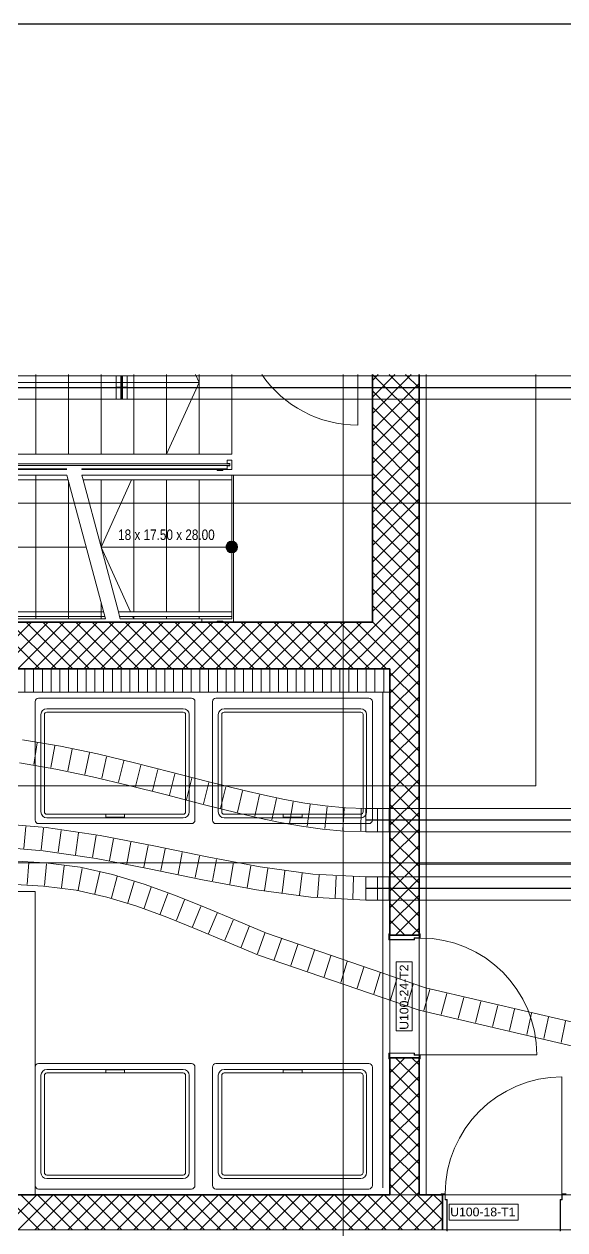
# Model space of a CAD drawing. Extents: x -932 to 937, y -179 to 471.
# Drawn here: x -411 to -318.3, y 258.9 to 465.5 of the extents above; entities that cross this region are included whole.
import ezdxf
from ezdxf.lldxf.tags import DXFTag

# ---------------------------------------------------------------- set-up
doc = ezdxf.new("R2010")
doc.units = 0
doc.layers.get('0').update_dxf_attribs({"lineweight": 13})
for name, color, linetype, lineweight in [('A-DETL-____-HDLN', 7, '_Verdeckte Linien_', 9), ('A-DOOR-____-IDEN', 7, 'Continuous', 5), ('A-DOOR-____-OTLN', 7, 'Continuous', 9), ('A-DOOR-FRAM-MCUT', 7, 'Continuous', 9), ('A-DOOR-OPNG-OTLN', 7, 'Continuous', 9), ('A-FLOR-____-OTLN', 7, 'Continuous', 9), ('A-FLOR-____-OVHD', 7, 'Strichpunkt - Fein', 9), ('A-FLOR-HRAL-MBND', 7, '_Verdeckte Linien_', 9), ('A-FLOR-HRAL-MCUT', 7, 'Continuous', 9), ('A-FLOR-HRAL-OTLN', 7, 'Continuous', 9), ('A-WALL-____-MCUT', 7, 'Continuous', 35), ('A-WALL-____-PATT', 7, 'Continuous', 35), ('Q-SPCQ-____-OTLN', 7, 'Continuous', 9), ('S-GRID-____-OTLN', 7, 'Continuous', 5), ('S-STRS-____-IDEN', 7, 'Continuous', 9), ('S-STRS-____-MBND', 7, '_Strichpunkt - Fein', 9), ('S-STRS-____-OTLN', 7, 'Continuous', 9)]:
    doc.layers.add(name, color=color, linetype=linetype, lineweight=lineweight)
doc.layers.add('EL01_WAN_Röhre Boden', color=7, linetype='Continuous', lineweight=13, true_color=0xff6666)
doc.styles.get("Standard").update_dxf_attribs({"font": 'arial.ttf'})
tags = doc.linetypes.add('_Rasterlinie_', pattern=[0.375, 0.2, -0.05, 0.075, -0.05]).pattern_tags.tags
tags[10:11] = [DXFTag(74, 4), DXFTag(75, 0), DXFTag(340, '0'), DXFTag(46, 1.0), DXFTag(50, 0.0), DXFTag(44, 0.0), DXFTag(45, 0.0)]
tags[8:9] = [DXFTag(74, 4), DXFTag(75, 0), DXFTag(340, '0'), DXFTag(46, 1.0), DXFTag(50, 0.0), DXFTag(44, 0.0), DXFTag(45, 0.0)]
tags[6:7] = [DXFTag(74, 4), DXFTag(75, 0), DXFTag(340, '0'), DXFTag(46, 1.0), DXFTag(50, 0.0), DXFTag(44, 0.0), DXFTag(45, 0.0)]
tags[4:5] = [DXFTag(74, 4), DXFTag(75, 0), DXFTag(340, '0'), DXFTag(46, 1.0), DXFTag(50, 0.0), DXFTag(44, 0.0), DXFTag(45, 0.0)]
tags = doc.linetypes.add('_Strichpunkt - Fein', pattern=[0.2, 0.1, -0.05, 0, -0.05]).pattern_tags.tags
tags[10:11] = [DXFTag(74, 4), DXFTag(75, 0), DXFTag(340, '0'), DXFTag(46, 1.0), DXFTag(50, 0.0), DXFTag(44, 0.0), DXFTag(45, 0.0)]
tags[8:9] = [DXFTag(74, 4), DXFTag(75, 0), DXFTag(340, '0'), DXFTag(46, 1.0), DXFTag(50, 0.0), DXFTag(44, 0.0), DXFTag(45, 0.0)]
tags[6:7] = [DXFTag(74, 4), DXFTag(75, 0), DXFTag(340, '0'), DXFTag(46, 1.0), DXFTag(50, 0.0), DXFTag(44, 0.0), DXFTag(45, 0.0)]
tags[4:5] = [DXFTag(74, 4), DXFTag(75, 0), DXFTag(340, '0'), DXFTag(46, 1.0), DXFTag(50, 0.0), DXFTag(44, 0.0), DXFTag(45, 0.0)]
tags = doc.linetypes.add('_Verdeckte Linien_', pattern=[0.15, 0.1, -0.05]).pattern_tags.tags
tags[6:7] = [DXFTag(74, 4), DXFTag(75, 0), DXFTag(340, '0'), DXFTag(46, 1.0), DXFTag(50, 0.0), DXFTag(44, 0.0), DXFTag(45, 0.0)]
tags[4:5] = [DXFTag(74, 4), DXFTag(75, 0), DXFTag(340, '0'), DXFTag(46, 1.0), DXFTag(50, 0.0), DXFTag(44, 0.0), DXFTag(45, 0.0)]
tags = doc.linetypes.add('ACAD_ISO03W100', pattern=[30, 12, -18]).pattern_tags.tags
tags[6:7] = [DXFTag(74, 4), DXFTag(75, 0), DXFTag(340, '0'), DXFTag(46, 0.0), DXFTag(50, 0.0), DXFTag(44, 0.0), DXFTag(45, 0.0)]
tags[4:5] = [DXFTag(74, 4), DXFTag(75, 0), DXFTag(340, '0'), DXFTag(46, 0.0), DXFTag(50, 0.0), DXFTag(44, 0.0), DXFTag(45, 0.0)]
tags = doc.linetypes.add('Grundrissdarstellung Sturz', pattern=[0.25, 0.15, -0.05, 0, -0.05]).pattern_tags.tags
tags[10:11] = [DXFTag(74, 4), DXFTag(75, 0), DXFTag(340, '0'), DXFTag(46, 1.0), DXFTag(50, 0.0), DXFTag(44, 0.0), DXFTag(45, 0.0)]
tags[8:9] = [DXFTag(74, 4), DXFTag(75, 0), DXFTag(340, '0'), DXFTag(46, 1.0), DXFTag(50, 0.0), DXFTag(44, 0.0), DXFTag(45, 0.0)]
tags[6:7] = [DXFTag(74, 4), DXFTag(75, 0), DXFTag(340, '0'), DXFTag(46, 1.0), DXFTag(50, 0.0), DXFTag(44, 0.0), DXFTag(45, 0.0)]
tags[4:5] = [DXFTag(74, 4), DXFTag(75, 0), DXFTag(340, '0'), DXFTag(46, 1.0), DXFTag(50, 0.0), DXFTag(44, 0.0), DXFTag(45, 0.0)]
tags = doc.linetypes.add('Strichpunkt - Fein', pattern=[0.2, 0.1, -0.05, 0, -0.05]).pattern_tags.tags
tags[10:11] = [DXFTag(74, 4), DXFTag(75, 0), DXFTag(340, '0'), DXFTag(46, 1.0), DXFTag(50, 0.0), DXFTag(44, 0.0), DXFTag(45, 0.0)]
tags[8:9] = [DXFTag(74, 4), DXFTag(75, 0), DXFTag(340, '0'), DXFTag(46, 1.0), DXFTag(50, 0.0), DXFTag(44, 0.0), DXFTag(45, 0.0)]
tags[6:7] = [DXFTag(74, 4), DXFTag(75, 0), DXFTag(340, '0'), DXFTag(46, 1.0), DXFTag(50, 0.0), DXFTag(44, 0.0), DXFTag(45, 0.0)]
tags[4:5] = [DXFTag(74, 4), DXFTag(75, 0), DXFTag(340, '0'), DXFTag(46, 1.0), DXFTag(50, 0.0), DXFTag(44, 0.0), DXFTag(45, 0.0)]
tags = doc.linetypes.add('STRICHPUNKT2', pattern=[12.7, 6.35, -3.175, 0, -3.175]).pattern_tags.tags
tags[10:11] = [DXFTag(74, 4), DXFTag(75, 0), DXFTag(340, '0'), DXFTag(46, 0.0), DXFTag(50, 0.0), DXFTag(44, 0.0), DXFTag(45, 0.0)]
tags[8:9] = [DXFTag(74, 4), DXFTag(75, 0), DXFTag(340, '0'), DXFTag(46, 0.0), DXFTag(50, 0.0), DXFTag(44, 0.0), DXFTag(45, 0.0)]
tags[6:7] = [DXFTag(74, 4), DXFTag(75, 0), DXFTag(340, '0'), DXFTag(46, 0.0), DXFTag(50, 0.0), DXFTag(44, 0.0), DXFTag(45, 0.0)]
tags[4:5] = [DXFTag(74, 4), DXFTag(75, 0), DXFTag(340, '0'), DXFTag(46, 0.0), DXFTag(50, 0.0), DXFTag(44, 0.0), DXFTag(45, 0.0)]

# ---------------------------------------------------------------- blocks, each defined once
blk = doc.blocks.new('Referenz-A0UJ2H83XE', base_point=(-932.31, -115.76))
at = {"layer": 'A-DETL-____-HDLN', "color": 0, "linetype": '_Verdeckte Linien_', "ltscale": 0.13}
for p, q in [((-323.34, 335.04), (-323.34, 405.49)), ((-548.44, 335.04), (-323.34, 335.04)), ((-467.14, 316.94), (-409.14, 316.94)), ((-409.14, 316.94), (-409.14, 264.94))]:
    blk.add_line(p, q, dxfattribs=at)
at = {"layer": 'A-DOOR-____-IDEN', "color": 0, "linetype": 'Continuous', "ltscale": 0.13}
for p, q in [((-347.28, 293.02), (-347.28, 304.86)), ((-347.28, 304.86), (-344.5, 304.86)), ((-344.5, 304.86), (-344.5, 293.02)), ((-344.5, 293.02), (-347.28, 293.02)), ((-338.2, 263.37), (-326.36, 263.37)), ((-338.2, 260.59), (-338.2, 263.37)), ((-326.36, 263.37), (-326.36, 260.59)), ((-326.36, 260.59), (-338.2, 260.59))]:
    blk.add_line(p, q, dxfattribs=at)
at = {"layer": 'A-DOOR-____-OTLN', "color": 0, "linetype": 'Grundrissdarstellung Sturz', "ltscale": 0.13}
for p, q in [((-348.34, 309.44), (-348.34, 288.44)), ((-343.34, 309.44), (-343.34, 288.44)), ((-339.34, 264.94), (-318.34, 264.94))]:
    blk.add_line(p, q, dxfattribs=at)
at = {"layer": 'A-DOOR-FRAM-MCUT', "color": 0, "linetype": 'Continuous', "ltscale": 0.13}
for p, q in [((-348.34, 309.64), (-348.54, 309.64)), ((-348.54, 309.64), (-348.54, 308.64)), ((-348.54, 308.64), (-344.14, 308.64)), ((-348.5, 308.68), (-348.5, 309.6)), ((-348.5, 309.6), (-348.34, 309.6)), ((-344.18, 308.68), (-348.5, 308.68)), ((-343.18, 308.98), (-344.18, 308.98)), ((-344.18, 308.98), (-344.18, 308.68)), ((-344.14, 308.64), (-344.14, 308.94)), ((-344.14, 308.94), (-343.14, 308.94)), ((-343.14, 309.64), (-343.34, 309.64)), ((-343.34, 309.6), (-343.18, 309.6)), ((-343.18, 309.6), (-343.18, 308.98)), ((-343.14, 308.94), (-343.14, 309.64)), ((-344.14, 289.24), (-348.54, 289.24)), ((-348.54, 289.24), (-348.54, 288.24)), ((-344.14, 288.94), (-344.14, 289.24)), ((-348.54, 288.24), (-348.34, 288.24)), ((-348.5, 288.28), (-348.5, 289.2)), ((-348.5, 289.2), (-344.18, 289.2)), ((-348.34, 288.28), (-348.5, 288.28)), ((-344.18, 289.2), (-344.18, 288.9)), ((-344.18, 288.9), (-343.18, 288.9)), ((-343.14, 288.94), (-344.14, 288.94)), ((-343.18, 288.28), (-343.34, 288.28)), ((-343.34, 288.24), (-343.14, 288.24)), ((-343.18, 288.9), (-343.18, 288.28)), ((-343.14, 288.24), (-343.14, 288.94)), ((-338.84, 265.14), (-339.54, 265.14)), ((-339.54, 265.14), (-339.54, 264.94)), ((-339.5, 264.94), (-339.5, 265.1)), ((-339.5, 265.1), (-338.88, 265.1)), ((-338.88, 265.1), (-338.88, 264.1)), ((-338.84, 264.14), (-338.84, 265.14)), ((-318.14, 265.14), (-318.84, 265.14)), ((-318.84, 265.14), (-318.84, 264.14)), ((-318.8, 264.1), (-318.8, 265.1)), ((-318.8, 265.1), (-318.18, 265.1)), ((-338.88, 264.1), (-338.58, 264.1)), ((-338.54, 264.14), (-338.84, 264.14)), ((-338.58, 264.1), (-338.58, 258.78)), ((-338.54, 258.74), (-338.54, 264.14)), ((-318.84, 264.14), (-319.14, 264.14)), ((-319.14, 264.14), (-319.14, 258.74)), ((-319.1, 258.78), (-319.1, 264.1)), ((-319.1, 264.1), (-318.8, 264.1))]:
    blk.add_line(p, q, dxfattribs=at)
at = {"layer": 'A-DOOR-OPNG-OTLN', "color": 0, "linetype": 'Continuous', "ltscale": 0.13}
for p, q in [((-353.84, 405.49), (-353.84, 396.84)), ((-343.14, 288.94), (-323.14, 288.94)), ((-318.84, 265.14), (-318.84, 285.14))]:
    blk.add_line(p, q, dxfattribs=at)
for centre, major_axis, end_param in [((-353.84, 416.84), (-16.47, -11.35), 0.967276), ((-343.14, 288.94), (20, 0), 1.570796), ((-318.84, 265.14), (0, 20), 1.570796)]:
    blk.add_ellipse(centre, major_axis=major_axis, ratio=1, start_param=0, end_param=end_param, dxfattribs=at)
at = {"layer": 'A-FLOR-____-OTLN', "color": 0, "linetype": 'Continuous', "ltscale": 0.13}
for p, q in [((-351.34, 388.24), (-375.44, 388.24)), ((-375.14, 388.24), (-375.14, 363.04)), ((-380.54, 363.04), (-380.54, 363.64)), ((-317.34, 321.59), (-343.34, 321.59)), ((-348.34, 308.68), (-348.34, 309.44)), ((-348.34, 289.24), (-348.34, 308.64)), ((-343.34, 309.44), (-343.34, 308.98)), ((-343.34, 308.94), (-343.34, 288.94)), ((-348.34, 288.44), (-348.34, 289.2)), ((-343.34, 288.9), (-343.34, 288.44)), ((-339.34, 264.94), (-338.88, 264.94)), ((-338.84, 264.94), (-318.84, 264.94)), ((-318.8, 264.94), (-318.34, 264.94))]:
    blk.add_line(p, q, dxfattribs=at)
at = {"layer": 'A-FLOR-____-OVHD', "color": 0, "linetype": 'Strichpunkt - Fein', "ltscale": 0.13}
for p, q in [((-342.14, 264.94), (-342.14, 405.49)), ((-349.54, 351.04), (-349.54, 266.14)), ((-44.24, 264.94), (-808.14, 264.94))]:
    blk.add_line(p, q, dxfattribs=at)
at = {"layer": 'A-FLOR-HRAL-MBND', "color": 0, "linetype": '_Verdeckte Linien_', "ltscale": 0.13}
for p, q in [((-403.68, 389.34), (-425.84, 389.34)), ((-403.68, 389.24), (-425.84, 389.24)), ((-403.68, 388.24), (-425.84, 388.24)), ((-403.46, 387.44), (-425.84, 387.44)), ((-397.41, 364.84), (-425.84, 364.84)), ((-397.19, 364.04), (-425.84, 364.04))]:
    blk.add_line(p, q, dxfattribs=at)
at = {"layer": 'A-FLOR-HRAL-MCUT', "color": 0, "linetype": 'Continuous', "ltscale": 0.13}
for p, q in [((-375.44, 390.84), (-376.24, 390.84)), ((-376.24, 390.84), (-376.24, 390.24)), ((-375.44, 389.24), (-375.44, 390.84)), ((-375.74, 390.19), (-425.54, 390.19)), ((-425.54, 389.89), (-375.74, 389.89)), ((-376.24, 390.24), (-375.74, 390.24)), ((-375.74, 389.84), (-376.24, 389.84)), ((-376.24, 389.84), (-376.24, 389.24)), ((-376.24, 389.24), (-375.44, 389.24)), ((-375.74, 390.24), (-375.74, 389.84)), ((-375.74, 389.89), (-375.74, 390.19))]:
    blk.add_line(p, q, dxfattribs=at)
at = {"layer": 'A-FLOR-HRAL-OTLN', "color": 0, "linetype": 'Continuous', "ltscale": 0.13}
for p, q in [((-401.14, 389.34), (-401.14, 389.24)), ((-376.24, 389.34), (-401.14, 389.34)), ((-376.24, 389.24), (-401.14, 389.24)), ((-377.94, 389.24), (-377.94, 389.04)), ((-377.94, 389.04), (-377.44, 389.04)), ((-377.44, 389.04), (-376.94, 389.04)), ((-376.94, 389.04), (-376.94, 389.24)), ((-401.14, 388.24), (-400.92, 387.44)), ((-401.14, 388.24), (-400.92, 387.44)), ((-375.44, 388.24), (-401.14, 388.24)), ((-375.44, 387.44), (-400.92, 387.44)), ((-375.44, 388.24), (-375.44, 387.44)), ((-394.87, 364.84), (-394.65, 364.04)), ((-375.44, 364.84), (-394.87, 364.84)), ((-375.44, 364.04), (-394.65, 364.04)), ((-375.44, 364.84), (-375.44, 364.04)), ((-377.94, 363.04), (-377.94, 363.24)), ((-377.94, 363.24), (-377.44, 363.24)), ((-377.44, 363.24), (-376.94, 363.24)), ((-376.94, 363.24), (-376.94, 363.04))]:
    blk.add_line(p, q, dxfattribs=at)
at = {"layer": 'A-WALL-____-MCUT', "color": 0, "linetype": 'Continuous', "ltscale": 0.35}
for p, q in [((-351.34, 405.49), (-351.34, 363.04)), ((-343.34, 309.44), (-343.34, 405.49)), ((-351.34, 363.04), (-450.74, 363.04)), ((-521.44, 355.04), (-348.34, 355.04)), ((-348.34, 355.04), (-348.34, 309.44)), ((-348.34, 309.44), (-343.34, 309.44)), ((-343.34, 288.44), (-348.34, 288.44)), ((-348.34, 288.44), (-348.34, 264.94)), ((-343.34, 264.94), (-343.34, 288.44)), ((-348.34, 264.94), (-467.44, 264.94)), ((-339.34, 264.94), (-343.34, 264.94)), ((-339.34, 258.94), (-339.34, 264.94))]:
    blk.add_line(p, q, dxfattribs=at)
at = {"layer": 'A-WALL-____-MCUT', "color": 0, "linetype": 'Continuous', "lineweight": 9, "ltscale": 0.13}
for p, q in [((-521.44, 351.04), (-348.34, 351.04)), ((-348.34, 264.94), (-343.34, 264.94))]:
    blk.add_line(p, q, dxfattribs=at)
at = {"layer": 'A-WALL-____-PATT', "color": 0, "linetype": 'Continuous', "lineweight": 9, "ltscale": 0.13}
for p, q in [((-351.34, 404.47), (-350.32, 405.49)), ((-351.34, 401.64), (-347.49, 405.49)), ((-351.34, 398.81), (-344.67, 405.49)), ((-343.34, 397.54), (-351.29, 405.49)), ((-343.34, 400.37), (-348.46, 405.49)), ((-343.34, 403.19), (-345.64, 405.49)), ((-351.34, 395.98), (-343.34, 403.98)), ((-343.34, 394.71), (-351.34, 402.71)), ((-351.34, 393.15), (-343.34, 401.15)), ((-343.34, 391.88), (-351.34, 399.88)), ((-351.34, 390.32), (-343.34, 398.32)), ((-343.34, 389.05), (-351.34, 397.05)), ((-351.34, 387.5), (-343.34, 395.5)), ((-343.34, 386.22), (-351.34, 394.22)), ((-351.34, 384.67), (-343.34, 392.67)), ((-343.34, 383.4), (-351.34, 391.4)), ((-351.34, 381.84), (-343.34, 389.84)), ((-343.34, 380.57), (-351.34, 388.57)), ((-351.34, 379.01), (-343.34, 387.01)), ((-343.34, 377.74), (-351.34, 385.74)), ((-351.34, 376.18), (-343.34, 384.18)), ((-343.34, 374.91), (-351.34, 382.91)), ((-351.34, 373.35), (-343.34, 381.35)), ((-343.34, 372.08), (-351.34, 380.08)), ((-351.34, 370.52), (-343.34, 378.52)), ((-343.34, 369.25), (-351.34, 377.25)), ((-351.34, 367.7), (-343.34, 375.7)), ((-343.34, 366.42), (-351.34, 374.42)), ((-351.34, 364.87), (-343.34, 372.87)), ((-343.34, 363.6), (-351.34, 371.6)), ((-351.34, 362.04), (-343.34, 370.04)), ((-343.34, 360.77), (-351.34, 368.77)), ((-351.34, 359.21), (-343.34, 367.21)), ((-343.34, 357.94), (-351.34, 365.94)), ((-351.34, 356.38), (-343.34, 364.38)), ((-417.74, 355.04), (-409.74, 363.04)), ((-408.32, 355.04), (-416.32, 363.04)), ((-414.91, 355.04), (-406.91, 363.04)), ((-405.5, 355.04), (-413.5, 363.04)), ((-412.09, 355.04), (-404.09, 363.04)), ((-402.67, 355.04), (-410.67, 363.04)), ((-409.26, 355.04), (-401.26, 363.04)), ((-399.84, 355.04), (-407.84, 363.04)), ((-406.43, 355.04), (-398.43, 363.04)), ((-397.01, 355.04), (-405.01, 363.04)), ((-403.6, 355.04), (-395.6, 363.04)), ((-394.18, 355.04), (-402.18, 363.04)), ((-400.77, 355.04), (-392.77, 363.04)), ((-391.35, 355.04), (-399.35, 363.04)), ((-397.94, 355.04), (-389.94, 363.04)), ((-388.52, 355.04), (-396.52, 363.04)), ((-395.11, 355.04), (-387.11, 363.04)), ((-385.7, 355.04), (-393.7, 363.04)), ((-392.29, 355.04), (-384.29, 363.04)), ((-382.87, 355.04), (-390.87, 363.04)), ((-389.46, 355.04), (-381.46, 363.04)), ((-380.04, 355.04), (-388.04, 363.04)), ((-386.63, 355.04), (-378.63, 363.04)), ((-377.21, 355.04), (-385.21, 363.04)), ((-383.8, 355.04), (-375.8, 363.04)), ((-374.38, 355.04), (-382.38, 363.04)), ((-380.97, 355.04), (-372.97, 363.04)), ((-371.55, 355.04), (-379.55, 363.04)), ((-378.14, 355.04), (-370.14, 363.04)), ((-368.73, 355.04), (-376.73, 363.04)), ((-375.32, 355.04), (-367.32, 363.04)), ((-365.9, 355.04), (-373.9, 363.04)), ((-372.49, 355.04), (-364.49, 363.04)), ((-363.07, 355.04), (-371.07, 363.04)), ((-369.66, 355.04), (-361.66, 363.04)), ((-360.24, 355.04), (-368.24, 363.04)), ((-366.83, 355.04), (-358.83, 363.04)), ((-357.41, 355.04), (-365.41, 363.04)), ((-364, 355.04), (-356, 363.04)), ((-354.58, 355.04), (-362.58, 363.04)), ((-361.17, 355.04), (-353.17, 363.04)), ((-351.76, 355.04), (-359.76, 363.04)), ((-358.34, 355.04), (-351.34, 362.04)), ((-351.34, 357.45), (-356.93, 363.04)), ((-351.34, 360.28), (-354.1, 363.04)), ((-343.34, 355.11), (-351.34, 363.11)), ((-349.86, 355.04), (-343.34, 361.55)), ((-346.1, 355.04), (-351.34, 360.28)), ((-355.52, 355.04), (-351.34, 359.21)), ((-348.93, 355.04), (-351.34, 357.45)), ((-347.03, 355.04), (-343.34, 358.73)), ((-352.69, 355.04), (-351.34, 356.38)), ((-344.2, 355.04), (-343.34, 355.9)), ((-410.9, 355.04), (-410.9, 351.04)), ((-409.4, 355.04), (-409.4, 351.04)), ((-407.9, 355.04), (-407.9, 351.04)), ((-406.4, 355.04), (-406.4, 351.04)), ((-404.9, 355.04), (-404.9, 351.04)), ((-403.4, 355.04), (-403.4, 351.04)), ((-401.9, 355.04), (-401.9, 351.04)), ((-400.4, 355.04), (-400.4, 351.04)), ((-398.9, 355.04), (-398.9, 351.04)), ((-397.4, 355.04), (-397.4, 351.04)), ((-395.9, 355.04), (-395.9, 351.04)), ((-394.4, 355.04), (-394.4, 351.04)), ((-392.9, 355.04), (-392.9, 351.04)), ((-391.4, 355.04), (-391.4, 351.04)), ((-389.9, 355.04), (-389.9, 351.04)), ((-388.4, 355.04), (-388.4, 351.04)), ((-386.9, 355.04), (-386.9, 351.04)), ((-385.4, 355.04), (-385.4, 351.04)), ((-383.9, 355.04), (-383.9, 351.04)), ((-382.4, 355.04), (-382.4, 351.04)), ((-380.9, 355.04), (-380.9, 351.04)), ((-379.4, 355.04), (-379.4, 351.04)), ((-377.9, 355.04), (-377.9, 351.04)), ((-376.4, 355.04), (-376.4, 351.04)), ((-374.9, 355.04), (-374.9, 351.04)), ((-373.4, 355.04), (-373.4, 351.04)), ((-371.9, 355.04), (-371.9, 351.04)), ((-370.4, 355.04), (-370.4, 351.04)), ((-368.9, 355.04), (-368.9, 351.04)), ((-367.4, 355.04), (-367.4, 351.04)), ((-365.9, 355.04), (-365.9, 351.04)), ((-364.4, 355.04), (-364.4, 351.04)), ((-362.9, 355.04), (-362.9, 351.04)), ((-361.4, 355.04), (-361.4, 351.04)), ((-359.9, 355.04), (-359.9, 351.04)), ((-358.4, 355.04), (-358.4, 351.04)), ((-356.9, 355.04), (-356.9, 351.04)), ((-355.4, 355.04), (-355.4, 351.04)), ((-353.9, 355.04), (-353.9, 351.04)), ((-352.4, 355.04), (-352.4, 351.04)), ((-350.9, 355.04), (-350.9, 351.04)), ((-349.4, 355.04), (-349.4, 351.04)), ((-348.34, 353.73), (-347.03, 355.04)), ((-348.34, 350.9), (-344.2, 355.04)), ((-343.34, 349.45), (-348.34, 354.45)), ((-343.34, 352.28), (-346.1, 355.04)), ((-348.34, 348.07), (-343.34, 353.07)), ((-343.34, 346.63), (-348.34, 351.63)), ((-348.34, 345.24), (-343.34, 350.24)), ((-343.34, 343.8), (-348.34, 348.8)), ((-348.34, 342.41), (-343.34, 347.41)), ((-343.34, 340.97), (-348.34, 345.97)), ((-348.34, 339.58), (-343.34, 344.58)), ((-343.34, 338.14), (-348.34, 343.14)), ((-348.34, 336.75), (-343.34, 341.75)), ((-343.34, 335.31), (-348.34, 340.31)), ((-348.34, 333.93), (-343.34, 338.93)), ((-343.34, 332.48), (-348.34, 337.48)), ((-348.34, 331.1), (-343.34, 336.1)), ((-343.34, 329.66), (-348.34, 334.66)), ((-348.34, 328.27), (-343.34, 333.27)), ((-343.34, 326.83), (-348.34, 331.83)), ((-348.34, 325.44), (-343.34, 330.44)), ((-343.34, 324), (-348.34, 329)), ((-348.34, 322.61), (-343.34, 327.61)), ((-343.34, 321.17), (-348.34, 326.17)), ((-348.34, 319.78), (-343.34, 324.78)), ((-343.34, 318.34), (-348.34, 323.34)), ((-348.34, 316.96), (-343.34, 321.96)), ((-343.34, 315.51), (-348.34, 320.51)), ((-348.34, 314.13), (-343.34, 319.13)), ((-343.34, 312.68), (-348.34, 317.68)), ((-348.34, 311.3), (-343.34, 316.3)), ((-343.34, 309.86), (-348.34, 314.86)), ((-345.75, 309.44), (-348.34, 312.03)), ((-347.38, 309.44), (-343.34, 313.47)), ((-344.55, 309.44), (-343.34, 310.64)), ((-348.34, 285.84), (-345.75, 288.44)), ((-348.34, 283.01), (-343.34, 288.01)), ((-343.34, 284.4), (-347.38, 288.44)), ((-343.34, 287.23), (-344.55, 288.44)), ((-343.34, 281.57), (-348.34, 286.57)), ((-348.34, 280.19), (-343.34, 285.19)), ((-343.34, 278.74), (-348.34, 283.74)), ((-348.34, 277.36), (-343.34, 282.36)), ((-343.34, 275.92), (-348.34, 280.92)), ((-348.34, 274.53), (-343.34, 279.53)), ((-343.34, 273.09), (-348.34, 278.09)), ((-348.34, 271.7), (-343.34, 276.7)), ((-343.34, 270.26), (-348.34, 275.26)), ((-348.34, 268.87), (-343.34, 273.87)), ((-343.34, 267.43), (-348.34, 272.43)), ((-348.34, 266.04), (-343.34, 271.04)), ((-343.68, 264.94), (-348.34, 269.6)), ((-346.51, 264.94), (-348.34, 266.77)), ((-346.62, 264.94), (-343.34, 268.22)), ((-414.85, 258.94), (-408.85, 264.94)), ((-408.39, 258.94), (-414.39, 264.94)), ((-412.02, 258.94), (-406.02, 264.94)), ((-405.56, 258.94), (-411.56, 264.94)), ((-409.19, 258.94), (-403.19, 264.94)), ((-402.74, 258.94), (-408.73, 264.94)), ((-406.36, 258.94), (-400.36, 264.94)), ((-399.91, 258.94), (-405.91, 264.94)), ((-403.53, 258.94), (-397.53, 264.94)), ((-397.08, 258.94), (-403.08, 264.94)), ((-400.7, 258.94), (-394.7, 264.94)), ((-394.25, 258.94), (-400.25, 264.94)), ((-397.87, 258.94), (-391.88, 264.94)), ((-391.42, 258.94), (-397.42, 264.94)), ((-395.05, 258.94), (-389.05, 264.94)), ((-388.59, 258.94), (-394.59, 264.94)), ((-392.22, 258.94), (-386.22, 264.94)), ((-385.77, 258.94), (-391.76, 264.94)), ((-389.39, 258.94), (-383.39, 264.94)), ((-382.94, 258.94), (-388.93, 264.94)), ((-386.56, 258.94), (-380.56, 264.94)), ((-380.11, 258.94), (-386.11, 264.94)), ((-383.73, 258.94), (-377.73, 264.94)), ((-377.28, 258.94), (-383.28, 264.94)), ((-380.9, 258.94), (-374.91, 264.94)), ((-374.45, 258.94), (-380.45, 264.94)), ((-378.07, 258.94), (-372.08, 264.94)), ((-371.62, 258.94), (-377.62, 264.94)), ((-375.25, 258.94), (-369.25, 264.94)), ((-368.8, 258.94), (-374.79, 264.94)), ((-372.42, 258.94), (-366.42, 264.94)), ((-365.97, 258.94), (-371.96, 264.94)), ((-369.59, 258.94), (-363.59, 264.94)), ((-363.14, 258.94), (-369.14, 264.94)), ((-366.76, 258.94), (-360.76, 264.94)), ((-360.31, 258.94), (-366.31, 264.94)), ((-363.93, 258.94), (-357.94, 264.94)), ((-357.48, 258.94), (-363.48, 264.94)), ((-361.1, 258.94), (-355.11, 264.94)), ((-354.65, 258.94), (-360.65, 264.94)), ((-358.27, 258.94), (-352.28, 264.94)), ((-351.83, 258.94), (-357.82, 264.94)), ((-355.45, 258.94), (-349.45, 264.94)), ((-349, 258.94), (-354.99, 264.94)), ((-352.62, 258.94), (-346.62, 264.94)), ((-346.17, 258.94), (-352.17, 264.94)), ((-349.79, 258.94), (-343.79, 264.94)), ((-343.34, 258.94), (-349.34, 264.94)), ((-346.96, 258.94), (-340.96, 264.94)), ((-340.51, 258.94), (-346.51, 264.94)), ((-343.79, 264.94), (-343.34, 265.39)), ((-339.34, 260.6), (-343.68, 264.94)), ((-339.34, 263.43), (-340.85, 264.94)), ((-344.13, 258.94), (-339.34, 263.73)), ((-341.3, 258.94), (-339.34, 260.9))]:
    blk.add_line(p, q, dxfattribs=at)
at = {"layer": 'Q-SPCQ-____-OTLN', "color": 0, "linetype": 'Continuous', "ltscale": 0.13}
for p, q in [((-409.14, 349.44), (-409.14, 329.14)), ((-382.34, 350.04), (-408.54, 350.04)), ((-381.74, 329.14), (-381.74, 349.44)), ((-378.74, 349.44), (-378.74, 329.14)), ((-351.94, 350.04), (-378.14, 350.04)), ((-351.34, 329.14), (-351.34, 349.44)), ((-408.14, 330.56), (-408.14, 347.24)), ((-407.54, 347.24), (-407.54, 330.56)), ((-407.14, 348.24), (-383.74, 348.24)), ((-383.74, 347.64), (-407.14, 347.64)), ((-383.34, 330.56), (-383.34, 347.24)), ((-382.74, 347.24), (-382.74, 330.56)), ((-377.74, 330.56), (-377.74, 347.24)), ((-377.14, 347.24), (-377.14, 330.56)), ((-376.74, 348.24), (-353.34, 348.24)), ((-353.34, 347.64), (-376.74, 347.64)), ((-352.94, 330.56), (-352.94, 347.24)), ((-352.34, 347.24), (-352.34, 330.56)), ((-408.54, 328.54), (-382.34, 328.54)), ((-407.14, 330.16), (-383.74, 330.16)), ((-383.76, 329.54), (-407.12, 329.54)), ((-397.01, 330.11), (-397.01, 329.63)), ((-397.01, 329.63), (-396.81, 329.63)), ((-393.99, 329.63), (-396.81, 329.63)), ((-393.99, 329.63), (-393.79, 329.63)), ((-393.79, 329.63), (-393.79, 330.11)), ((-378.14, 328.54), (-351.94, 328.54)), ((-376.74, 330.16), (-353.34, 330.16)), ((-353.36, 329.54), (-376.72, 329.54)), ((-366.61, 330.11), (-366.61, 329.63)), ((-366.61, 329.63), (-366.41, 329.63)), ((-363.59, 329.63), (-366.41, 329.63)), ((-363.59, 329.63), (-363.39, 329.63)), ((-363.39, 329.63), (-363.39, 330.11)), ((-382.34, 287.44), (-408.54, 287.44)), ((-351.94, 287.44), (-378.14, 287.44)), ((-409.14, 286.84), (-409.14, 266.54)), ((-408.14, 268.74), (-408.14, 285.42)), ((-407.54, 285.42), (-407.54, 268.74)), ((-383.74, 285.82), (-407.14, 285.82)), ((-407.12, 286.44), (-383.76, 286.44)), ((-397.01, 286.35), (-397.01, 285.86)), ((-396.81, 286.35), (-397.01, 286.35)), ((-396.81, 286.35), (-393.99, 286.35)), ((-393.79, 286.35), (-393.99, 286.35)), ((-393.79, 285.86), (-393.79, 286.35)), ((-383.34, 268.74), (-383.34, 285.42)), ((-382.74, 285.42), (-382.74, 268.74)), ((-381.74, 266.54), (-381.74, 286.84)), ((-378.74, 286.84), (-378.74, 266.54)), ((-377.74, 268.74), (-377.74, 285.42)), ((-377.14, 285.42), (-377.14, 268.74)), ((-353.34, 285.82), (-376.74, 285.82)), ((-376.72, 286.44), (-353.36, 286.44)), ((-366.61, 286.35), (-366.61, 285.86)), ((-366.41, 286.35), (-366.61, 286.35)), ((-366.41, 286.35), (-363.59, 286.35)), ((-363.39, 286.35), (-363.59, 286.35)), ((-363.39, 285.86), (-363.39, 286.35)), ((-352.94, 268.74), (-352.94, 285.42)), ((-352.34, 285.42), (-352.34, 268.74)), ((-351.34, 266.54), (-351.34, 286.84)), ((-407.14, 268.34), (-383.74, 268.34)), ((-383.74, 267.74), (-407.14, 267.74)), ((-376.74, 268.34), (-353.34, 268.34)), ((-353.34, 267.74), (-376.74, 267.74)), ((-408.54, 265.94), (-382.34, 265.94)), ((-378.14, 265.94), (-351.94, 265.94))]:
    blk.add_line(p, q, dxfattribs=at)
for centre, major_axis in [((-408.54, 349.44), (0, 0.6)), ((-382.34, 349.44), (0.6, 0)), ((-378.14, 349.44), (0, 0.6)), ((-351.94, 349.44), (0.6, 0)), ((-407.14, 347.24), (0, 1)), ((-407.14, 347.24), (0, 0.4)), ((-383.74, 347.24), (1, 0)), ((-383.74, 347.24), (0.4, 0)), ((-376.74, 347.24), (0, 1)), ((-376.74, 347.24), (0, 0.4)), ((-353.34, 347.24), (1, 0)), ((-353.34, 347.24), (0.4, 0)), ((-407.12, 330.56), (-1.02, 0)), ((-407.14, 330.56), (-0.4, 0)), ((-383.76, 330.56), (0, -1.02)), ((-383.74, 330.56), (0, -0.4)), ((-376.72, 330.56), (-1.02, 0)), ((-376.74, 330.56), (-0.4, 0)), ((-353.36, 330.56), (0, -1.02)), ((-353.34, 330.56), (0, -0.4)), ((-408.54, 329.14), (-0.6, 0)), ((-382.34, 329.14), (0, -0.6)), ((-378.14, 329.14), (-0.6, 0)), ((-351.94, 329.14), (0, -0.6)), ((-408.54, 286.84), (0, 0.6)), ((-382.34, 286.84), (0.6, 0)), ((-378.14, 286.84), (0, 0.6)), ((-351.94, 286.84), (0.6, 0)), ((-407.12, 285.42), (0, 1.02)), ((-407.14, 285.42), (0, 0.4)), ((-383.76, 285.42), (1.02, 0)), ((-383.74, 285.42), (0.4, 0)), ((-376.72, 285.42), (0, 1.02)), ((-376.74, 285.42), (0, 0.4)), ((-353.36, 285.42), (1.02, 0)), ((-353.34, 285.42), (0.4, 0)), ((-407.14, 268.74), (-1, 0)), ((-407.14, 268.74), (-0.4, 0)), ((-383.74, 268.74), (0, -0.4)), ((-383.74, 268.74), (0, -1)), ((-376.74, 268.74), (-1, 0)), ((-376.74, 268.74), (-0.4, 0)), ((-353.34, 268.74), (0, -0.4)), ((-353.34, 268.74), (0, -1)), ((-408.54, 266.54), (-0.6, 0)), ((-382.34, 266.54), (0, -0.6)), ((-378.14, 266.54), (-0.6, 0)), ((-351.94, 266.54), (0, -0.6))]:
    blk.add_ellipse(centre, major_axis=major_axis, ratio=1, start_param=0, end_param=1.570796, dxfattribs=at)
at = {"layer": 'S-GRID-____-OTLN', "color": 0, "linetype": '_Rasterlinie_', "ltscale": 0.13}
for p, q in [((-356.34, 226.94), (-356.34, 405.49)), ((-930.58, 383.44), (290.25, 383.44)), ((-930.58, 321.84), (290.25, 321.84)), ((-930.58, 258.94), (290.25, 258.94))]:
    blk.add_line(p, q, dxfattribs=at)
at = {"layer": 'S-STRS-____-MBND', "color": 0, "linetype": '_Strichpunkt - Fein', "ltscale": 0.13}
for p, q in [((-409.04, 405.49), (-409.04, 391.84)), ((-409.04, 405.49), (-409.04, 391.84)), ((-403.44, 405.49), (-403.44, 391.84)), ((-403.44, 405.49), (-403.44, 391.84)), ((-397.84, 405.49), (-397.84, 391.84)), ((-397.84, 405.49), (-397.84, 391.84)), ((-392.24, 405.49), (-392.24, 391.84)), ((-392.24, 405.49), (-392.24, 391.84)), ((-386.64, 405.49), (-386.64, 391.84)), ((-386.64, 405.49), (-386.64, 391.84)), ((-381.04, 405.49), (-381.04, 391.84)), ((-381.04, 405.49), (-381.04, 391.84)), ((-375.44, 405.49), (-375.44, 391.84)), ((-425.84, 391.84), (-375.44, 391.84)), ((-403.68, 388.24), (-425.84, 388.24)), ((-409.04, 363.64), (-409.04, 388.24)), ((-409.04, 363.64), (-409.04, 388.24)), ((-403.68, 388.24), (-397.09, 363.64)), ((-403.44, 363.64), (-403.44, 387.36)), ((-403.44, 363.64), (-403.44, 387.36)), ((-397.84, 363.64), (-397.84, 366.46)), ((-397.84, 363.64), (-397.84, 366.46)), ((-397.09, 363.64), (-425.84, 363.64))]:
    blk.add_line(p, q, dxfattribs=at)
at = {"layer": 'S-STRS-____-MBND', "color": 0, "linetype": '_Verdeckte Linien_', "ltscale": 0.13}
for p, q in [((-381.04, 404.14), (-381.66, 405.49)), ((-425.84, 404.14), (-381.04, 404.14)), ((-381.04, 404.14), (-386.64, 391.84)), ((-400.38, 375.94), (-420.24, 375.94))]:
    blk.add_line(p, q, dxfattribs=at)
at = {"layer": 'S-STRS-____-MBND', "color": 0, "linetype": 'Continuous', "ltscale": 0.13}
for p, q in [((-400.92, 387.44), (-394.87, 364.84)), ((-394.65, 364.04), (-394.55, 363.64))]:
    blk.add_line(p, q, dxfattribs=at)
at = {"layer": 'S-STRS-____-OTLN', "color": 0, "linetype": '_Verdeckte Linien_', "ltscale": 0.13}
for p, q in [((-397.84, 375.94), (-397.84, 387.44)), ((-392.24, 364.84), (-392.24, 387.44)), ((-386.64, 364.84), (-386.64, 387.44)), ((-381.04, 364.84), (-381.04, 387.44)), ((-375.44, 364.84), (-375.44, 387.44)), ((-392.24, 363.64), (-392.24, 364.04)), ((-386.64, 363.64), (-386.64, 364.04)), ((-381.04, 363.64), (-381.04, 364.04)), ((-375.44, 363.64), (-375.44, 364.04))]:
    blk.add_line(p, q, dxfattribs=at)
at = {"layer": 'S-STRS-____-OTLN', "color": 0, "linetype": 'Continuous', "ltscale": 0.13}
for p, q in [((-397.84, 375.94), (-397.84, 387.44)), ((-397.84, 375.94), (-392.61, 387.44)), ((-392.24, 364.84), (-392.24, 387.44)), ((-386.64, 364.84), (-386.64, 387.44)), ((-381.04, 364.84), (-381.04, 387.44)), ((-375.44, 364.84), (-375.44, 387.44)), ((-376.1, 376.69), (-376.4, 376.22)), ((-376.4, 376.22), (-376.4, 375.66)), ((-375.59, 376.93), (-376.1, 376.69)), ((-375.03, 376.85), (-375.59, 376.93)), ((-374.6, 376.48), (-375.03, 376.85)), ((-374.44, 375.94), (-374.6, 376.48)), ((-392.24, 375.94), (-397.84, 375.94)), ((-397.84, 375.94), (-392.79, 364.84)), ((-386.64, 375.94), (-392.24, 375.94)), ((-381.04, 375.94), (-386.64, 375.94)), ((-375.44, 375.94), (-381.04, 375.94)), ((-376.4, 375.66), (-376.1, 375.18)), ((-376.1, 375.18), (-375.59, 374.95)), ((-375.59, 374.95), (-375.03, 375.03)), ((-375.03, 375.03), (-374.6, 375.4)), ((-374.6, 375.4), (-374.44, 375.94)), ((-392.24, 363.64), (-394.55, 363.64)), ((-392.43, 364.04), (-392.24, 363.64)), ((-392.24, 363.64), (-392.24, 364.04)), ((-386.64, 363.64), (-392.24, 363.64)), ((-386.64, 363.64), (-386.64, 364.04)), ((-381.04, 363.64), (-386.64, 363.64)), ((-381.04, 363.64), (-381.04, 364.04)), ((-375.44, 363.64), (-381.04, 363.64)), ((-375.44, 363.64), (-375.44, 364.04))]:
    blk.add_line(p, q, dxfattribs=at)
blk.add_circle((-375.44, 375.94), 1, dxfattribs=at)
for points in [[(-376.43, 375.78), (-376.44, 375.94), (-376.43, 376.09)], [(-376.39, 375.63), (-376.43, 376.09), (-376.39, 376.25)], [(-376.43, 375.78), (-376.43, 376.09), (-376.39, 375.63)], [(-376.1, 375.18), (-376.4, 376.22), (-376.1, 376.69)], [(-376.4, 375.66), (-376.4, 376.22), (-376.1, 375.18)], [(-376.33, 375.48), (-376.39, 376.25), (-376.33, 376.39)], [(-376.39, 375.63), (-376.39, 376.25), (-376.33, 375.48)], [(-376.25, 375.35), (-376.33, 376.39), (-376.25, 376.53)], [(-376.33, 375.48), (-376.33, 376.39), (-376.25, 375.35)], [(-376.15, 375.23), (-376.25, 376.53), (-376.15, 376.64)], [(-376.25, 375.35), (-376.25, 376.53), (-376.15, 375.23)], [(-376.03, 375.13), (-376.15, 376.64), (-376.03, 376.75)], [(-376.15, 375.23), (-376.15, 376.64), (-376.03, 375.13)], [(-375.59, 374.95), (-376.1, 376.69), (-375.59, 376.93)], [(-376.1, 375.18), (-376.1, 376.69), (-375.59, 374.95)], [(-375.9, 375.05), (-376.03, 376.75), (-375.9, 376.83)], [(-376.03, 375.13), (-376.03, 376.75), (-375.9, 375.05)], [(-375.75, 374.99), (-375.9, 376.83), (-375.75, 376.89)], [(-375.9, 375.05), (-375.9, 376.83), (-375.75, 374.99)], [(-375.6, 374.95), (-375.75, 376.89), (-375.6, 376.93)], [(-375.75, 374.99), (-375.75, 376.89), (-375.6, 374.95)], [(-375.44, 374.94), (-375.6, 376.93), (-375.44, 376.94)], [(-375.6, 374.95), (-375.6, 376.93), (-375.44, 374.94)], [(-375.59, 374.95), (-375.59, 376.93), (-375.03, 375.03)], [(-375.03, 375.03), (-375.59, 376.93), (-375.03, 376.85)], [(-375.44, 374.94), (-375.44, 376.94), (-375.29, 374.95)], [(-375.29, 374.95), (-375.44, 376.94), (-375.29, 376.93)], [(-375.29, 374.95), (-375.29, 376.93), (-375.13, 374.99)], [(-375.13, 374.99), (-375.29, 376.93), (-375.13, 376.89)], [(-375.13, 374.99), (-375.13, 376.89), (-374.99, 375.05)], [(-374.99, 375.05), (-375.13, 376.89), (-374.99, 376.83)], [(-375.03, 375.03), (-375.03, 376.85), (-374.6, 375.4)], [(-374.6, 375.4), (-375.03, 376.85), (-374.6, 376.48)], [(-374.99, 375.05), (-374.99, 376.83), (-374.86, 375.13)], [(-374.86, 375.13), (-374.99, 376.83), (-374.86, 376.75)], [(-374.86, 375.13), (-374.86, 376.75), (-374.74, 375.23)], [(-374.74, 375.23), (-374.86, 376.75), (-374.74, 376.64)], [(-374.74, 375.23), (-374.74, 376.64), (-374.63, 375.35)], [(-374.63, 375.35), (-374.74, 376.64), (-374.63, 376.53)], [(-374.63, 375.35), (-374.63, 376.53), (-374.55, 375.48)], [(-374.55, 375.48), (-374.63, 376.53), (-374.55, 376.39)], [(-374.6, 375.4), (-374.6, 376.48), (-374.44, 375.94)], [(-374.55, 375.48), (-374.55, 376.39), (-374.49, 375.63)], [(-374.49, 375.63), (-374.55, 376.39), (-374.49, 376.25)], [(-374.49, 375.63), (-374.49, 376.25), (-374.46, 375.78)], [(-374.46, 375.78), (-374.49, 376.25), (-374.46, 376.09)], [(-374.46, 375.78), (-374.46, 376.09), (-374.44, 375.94)]]:
    blk.add_solid(points, dxfattribs=at)
at = {"layer": 'A-DOOR-____-IDEN', "color": 0, "linetype": 'Continuous', "ltscale": 0.13, "insert": (-346.66, 293.22), "char_height": 1.5, "attachment_point": 1, "rotation": 90}
blk.add_mtext('{\\fArial;U100-24-T2}', dxfattribs=at)
at = {"layer": 'A-DOOR-____-IDEN', "color": 0, "linetype": 'Continuous', "ltscale": 0.13, "insert": (-338, 262.76), "char_height": 1.5, "attachment_point": 1}
blk.add_mtext('{\\fArial;U100-18-T1}', dxfattribs=at)
at = {"layer": 'S-STRS-____-IDEN', "color": 0, "linetype": 'Continuous', "lineweight": 5, "ltscale": 0.13, "insert": (-394.91, 378.94), "char_height": 1.8, "attachment_point": 1}
blk.add_mtext('{\\W0.8;\\fArial;18 x 17.50 x 28.00}', dxfattribs=at)
blk = doc.blocks.new('Wickelfalzrohr-A0UJ2H95XE', base_point=(-350.48, 327.15))
at = {"color": 0, "linetype": 'ByBlock', "lineweight": -2, "ltscale": 0.13}
for p, q in [((-230.48, 331.15), (-350.48, 331.15)), ((-350.48, 331.15), (-350.48, 329.98)), ((-350.48, 329.98), (-350.48, 328.33)), ((-350.48, 328.33), (-350.48, 327.15)), ((-350.48, 327.15), (-230.48, 327.15))]:
    blk.add_line(p, q, dxfattribs=at)
at = {"color": 0, "linetype": 'STRICHPUNKT2', "lineweight": 25, "ltscale": 0.25}
blk.add_line((-230.48, 329.15), (-350.48, 329.15), dxfattribs=at)
blk = doc.blocks.new('Flexrohr-A0UJ2H9VXE', base_point=(-464.78, 327.15))
at = {"color": 0, "linetype": 'ByBlock', "lineweight": -2, "ltscale": 0.13}
for p, q in [((-411.3, 342.92), (-404.81, 341.83)), ((-409.35, 338.66), (-408.77, 342.37)), ((-406.44, 338.17), (-405.76, 341.87)), ((-404.81, 341.83), (-398.43, 340.49)), ((-403.53, 337.59), (-402.79, 341.28)), ((-411.84, 338.96), (-405.56, 337.9)), ((-400.62, 336.98), (-399.82, 340.66)), ((-398.43, 340.49), (-392.11, 338.98)), ((-397.72, 336.33), (-396.88, 339.99)), ((-394.82, 335.64), (-393.94, 339.29)), ((-392.11, 338.98), (-385.84, 337.38)), ((-405.56, 337.9), (-399.3, 336.58)), ((-391.92, 334.93), (-391.01, 338.57)), ((-389.02, 334.19), (-388.1, 337.83)), ((-386.12, 333.44), (-385.19, 337.09)), ((-385.84, 337.38), (-379.59, 335.77)), ((-399.3, 336.58), (-393.07, 335.1)), ((-393.07, 335.1), (-386.84, 333.51)), ((-383.21, 332.69), (-382.28, 336.34)), ((-380.3, 331.95), (-379.38, 335.59)), ((-379.59, 335.77), (-373.32, 334.21)), ((-377.38, 331.22), (-376.48, 334.87)), ((-386.84, 333.51), (-380.57, 331.89)), ((-374.46, 330.5), (-373.58, 334.15)), ((-373.32, 334.21), (-369.85, 333.41)), ((-371.51, 329.81), (-370.69, 333.48)), ((-369.85, 333.41), (-366.37, 332.68)), ((-368.54, 329.17), (-367.79, 332.85)), ((-366.37, 332.68), (-362.89, 332.06)), ((-380.57, 331.89), (-374.26, 330.32)), ((-365.55, 328.59), (-364.89, 332.29)), ((-362.89, 332.06), (-359.41, 331.58)), ((-362.53, 328.09), (-361.99, 331.81)), ((-359.49, 327.69), (-359.08, 331.43)), ((-359.41, 331.58), (-355.95, 331.26)), ((-356.42, 327.41), (-356.18, 331.17)), ((-355.95, 331.26), (-352.48, 331.15)), ((-353.33, 327.3), (-353.28, 331.06)), ((-352.48, 327.15), (-352.48, 331.15)), ((-374.26, 330.32), (-370.71, 329.5)), ((-370.71, 329.5), (-367.13, 328.75)), ((-367.13, 328.75), (-363.51, 328.11)), ((-363.51, 328.11), (-359.87, 327.6)), ((-359.87, 327.6), (-356.19, 327.27)), ((-356.19, 327.27), (-352.48, 327.15))]:
    blk.add_line(p, q, dxfattribs=at)
blk = doc.blocks.new('Flexrohr-A0UJ2HBJXE', base_point=(-464.78, 282.02))
at = {"color": 0, "linetype": 'ByBlock', "lineweight": -2, "ltscale": 0.13}
for p, q in [((-407.35, 321.83), (-413.34, 322.16)), ((-410.23, 321.87), (-410.48, 318.12)), ((-407.18, 321.68), (-407.54, 317.94)), ((-401.39, 321.06), (-407.35, 321.83)), ((-404.13, 321.29), (-404.64, 317.57)), ((-401.08, 320.87), (-401.75, 317.17)), ((-395.85, 319.83), (-401.39, 321.06)), ((-407.72, 317.84), (-413.49, 318.17)), ((-398.07, 320.2), (-398.9, 316.53)), ((-395.08, 319.47), (-396.07, 315.84)), ((-390.43, 318.19), (-395.85, 319.83)), ((-392.14, 318.58), (-393.26, 314.99)), ((-385.1, 316.25), (-390.43, 318.19)), ((-402.08, 317.12), (-407.72, 317.84)), ((-396.87, 315.96), (-402.08, 317.12)), ((-389.24, 317.63), (-390.47, 314.07)), ((-386.38, 316.58), (-387.69, 313.06)), ((-379.84, 314.12), (-385.1, 316.25)), ((-391.7, 314.39), (-396.87, 315.96)), ((-386.54, 312.51), (-391.7, 314.39)), ((-383.55, 315.49), (-384.92, 311.99)), ((-380.74, 314.36), (-382.16, 310.88)), ((-374.63, 311.92), (-379.84, 314.12)), ((-381.37, 310.43), (-386.54, 312.51)), ((-377.96, 313.2), (-379.41, 309.73)), ((-375.19, 312.03), (-376.65, 308.56)), ((-376.17, 308.24), (-381.37, 310.43)), ((-369.51, 309.79), (-374.63, 311.92)), ((-372.47, 310.89), (-373.84, 307.39)), ((-370.85, 306.02), (-376.17, 308.24)), ((-369.75, 309.76), (-371.02, 306.22)), ((-342.22, 300.42), (-369.51, 309.79)), ((-366.93, 308.78), (-368.17, 305.22)), ((-343.33, 296.58), (-370.85, 306.02)), ((-364.11, 307.81), (-365.32, 304.25)), ((-361.28, 306.84), (-362.47, 303.27)), ((-358.45, 305.87), (-359.62, 302.29)), ((-355.63, 304.9), (-356.77, 301.31)), ((-352.8, 303.93), (-353.93, 300.34)), ((-349.98, 302.96), (-351.08, 299.36)), ((-347.15, 301.98), (-348.23, 298.38)), ((-344.32, 301.01), (-345.38, 297.41)), ((-341.48, 300.12), (-342.51, 296.51)), ((-314.28, 293.9), (-342.22, 300.42)), ((-338.57, 299.45), (-339.57, 295.82)), ((-335.67, 298.77), (-336.63, 295.13)), ((-332.76, 298.09), (-333.69, 294.45)), ((-315.02, 289.97), (-343.33, 296.58)), ((-329.86, 297.41), (-330.75, 293.76)), ((-326.96, 296.74), (-327.81, 293.08)), ((-324.05, 296.06), (-324.87, 292.39)), ((-321.15, 295.38), (-321.93, 291.71)), ((-318.24, 294.7), (-318.99, 291.02))]:
    blk.add_line(p, q, dxfattribs=at)
blk = doc.blocks.new('Wickelfalzrohr-A0UJ2HBXXE', base_point=(-394.17, 401.25))
at = {"color": 0, "linetype": 'ByBlock', "lineweight": -2, "ltscale": 0.13}
for p, q in [((-274.17, 405.25), (-394.17, 405.25)), ((-394.17, 404.08), (-394.17, 405.25)), ((-394.17, 402.42), (-394.17, 404.08)), ((-394.17, 401.25), (-394.17, 402.42)), ((-394.17, 401.25), (-274.17, 401.25))]:
    blk.add_line(p, q, dxfattribs=at)
at = {"color": 0, "linetype": 'STRICHPUNKT2', "lineweight": 25, "ltscale": 0.25}
blk.add_line((-394.17, 403.25), (-274.17, 403.25), dxfattribs=at)
blk = doc.blocks.new('Wickelfalzrohr-A0UJ2HC3XE', base_point=(-475.69, 401.25))
at = {"color": 0, "linetype": 'ByBlock', "lineweight": -2, "ltscale": 0.13}
for p, q in [((-394.47, 405.25), (-475.69, 405.25)), ((-475.69, 404.08), (-475.69, 405.25)), ((-394.47, 404.08), (-394.47, 405.25)), ((-475.69, 402.42), (-475.69, 404.08)), ((-394.47, 402.42), (-394.47, 404.08)), ((-475.69, 401.25), (-475.69, 402.42)), ((-475.69, 401.25), (-394.47, 401.25)), ((-394.47, 401.25), (-394.47, 402.42))]:
    blk.add_line(p, q, dxfattribs=at)
at = {"color": 0, "linetype": 'STRICHPUNKT2', "lineweight": 25, "ltscale": 0.25}
blk.add_line((-475.69, 403.25), (-394.47, 403.25), dxfattribs=at)
blk = doc.blocks.new('Flexrohr-A0UJ2HC9XE', base_point=(-464.78, 315.42))
at = {"color": 0, "linetype": 'ByBlock', "lineweight": -2, "ltscale": 0.13}
for p, q in [((-414.73, 328.52), (-407.26, 327.88)), ((-411.06, 324.31), (-410.71, 328.05)), ((-408.11, 324.06), (-407.68, 327.79)), ((-407.26, 327.88), (-397.98, 326.51)), ((-405.18, 323.65), (-404.68, 327.38)), ((-402.24, 323.22), (-401.68, 326.94)), ((-399.3, 322.79), (-398.68, 326.49)), ((-397.98, 326.51), (-388.78, 324.73)), ((-414.99, 324.53), (-407.74, 323.91)), ((-396.37, 322.25), (-395.71, 325.95)), ((-393.44, 321.68), (-392.75, 325.38)), ((-390.52, 321.11), (-389.79, 324.8)), ((-388.78, 324.73), (-379.66, 322.84)), ((-407.74, 323.91), (-398.65, 322.57)), ((-398.65, 322.57), (-389.57, 320.81)), ((-387.58, 320.52), (-386.84, 324.21)), ((-384.64, 319.91), (-383.91, 323.6)), ((-381.7, 319.3), (-380.97, 322.99)), ((-379.66, 322.84), (-370.58, 321.13)), ((-378.75, 318.72), (-378.04, 322.41)), ((-389.57, 320.81), (-380.43, 318.91)), ((-375.78, 318.16), (-375.11, 321.86)), ((-372.81, 317.6), (-372.19, 321.31)), ((-370.58, 321.13), (-361.54, 319.9)), ((-369.82, 317.11), (-369.26, 320.83)), ((-366.81, 316.7), (-366.33, 320.43)), ((-380.43, 318.91), (-371.22, 317.18)), ((-363.8, 316.29), (-363.39, 320.03)), ((-361.54, 319.9), (-352.48, 319.42)), ((-360.77, 315.98), (-360.46, 319.72)), ((-357.72, 315.82), (-357.52, 319.57)), ((-354.66, 315.66), (-354.58, 319.42)), ((-352.48, 315.42), (-352.48, 319.42)), ((-371.22, 317.18), (-361.91, 315.92)), ((-361.91, 315.92), (-352.48, 315.42))]:
    blk.add_line(p, q, dxfattribs=at)
blk = doc.blocks.new('Wickelfalzrohr-A0UJ2HDRXE', base_point=(-350.48, 315.42))
at = {"color": 0, "linetype": 'ByBlock', "lineweight": -2, "ltscale": 0.13}
for p, q in [((-230.48, 319.42), (-350.48, 319.42)), ((-350.48, 319.42), (-350.48, 318.25)), ((-350.48, 318.25), (-350.48, 316.6)), ((-350.48, 316.6), (-350.48, 315.42)), ((-350.48, 315.42), (-230.48, 315.42))]:
    blk.add_line(p, q, dxfattribs=at)
at = {"color": 0, "linetype": 'STRICHPUNKT2', "lineweight": 25, "ltscale": 0.25}
blk.add_line((-230.48, 317.42), (-350.48, 317.42), dxfattribs=at)
blk = doc.blocks.new('Steckverbinder-A0UJ2HERXE', base_point=(-395.27, 401.25))
at = {"color": 0, "linetype": 'ByBlock', "lineweight": -2, "ltscale": 0.13}
for p, q in [((-393.37, 405.24), (-395.27, 405.24)), ((-395.27, 404.08), (-395.27, 405.24)), ((-394.32, 401.25), (-394.32, 405.25)), ((-393.37, 404.08), (-393.37, 405.24)), ((-395.27, 402.43), (-395.27, 404.08)), ((-393.37, 402.43), (-393.37, 404.08)), ((-395.27, 401.26), (-395.27, 402.43)), ((-395.27, 401.26), (-393.37, 401.26)), ((-393.37, 401.26), (-393.37, 402.43))]:
    blk.add_line(p, q, dxfattribs=at)
at = {"color": 0, "linetype": 'STRICHPUNKT2', "lineweight": 25, "ltscale": 0.25}
blk.add_line((-393.37, 403.25), (-395.27, 403.25), dxfattribs=at)
blk = doc.blocks.new('Wickelfalzrohr-A0UJ2HEZXE', base_point=(-352.48, 327.15))
at = {"color": 0, "linetype": 'ByBlock', "lineweight": -2, "ltscale": 0.13}
for p, q in [((-348.48, 331.15), (-352.48, 331.15)), ((-352.48, 331.15), (-352.48, 329.98)), ((-348.48, 331.15), (-348.48, 329.98)), ((-352.48, 329.98), (-352.48, 328.33)), ((-348.48, 329.98), (-348.48, 328.33)), ((-352.48, 328.33), (-352.48, 327.15)), ((-352.48, 327.15), (-348.48, 327.15)), ((-348.48, 328.33), (-348.48, 327.15))]:
    blk.add_line(p, q, dxfattribs=at)
at = {"color": 0, "linetype": 'STRICHPUNKT2', "lineweight": 25, "ltscale": 0.25}
blk.add_line((-348.48, 329.15), (-352.48, 329.15), dxfattribs=at)
blk = doc.blocks.new('Wickelfalzrohr-A0UJ2HF5XE', base_point=(-352.48, 315.42))
at = {"color": 0, "linetype": 'ByBlock', "lineweight": -2, "ltscale": 0.13}
for p, q in [((-348.48, 319.42), (-352.48, 319.42)), ((-352.48, 319.42), (-352.48, 318.25)), ((-352.48, 318.25), (-352.48, 316.6)), ((-348.48, 319.42), (-348.48, 318.25)), ((-348.48, 318.25), (-348.48, 316.6)), ((-352.48, 316.6), (-352.48, 315.42)), ((-348.48, 316.6), (-348.48, 315.42)), ((-352.48, 315.42), (-348.48, 315.42))]:
    blk.add_line(p, q, dxfattribs=at)
at = {"color": 0, "linetype": 'STRICHPUNKT2', "lineweight": 25, "ltscale": 0.25}
blk.add_line((-348.48, 317.42), (-352.48, 317.42), dxfattribs=at)

msp = doc.modelspace()

# ---------------------------------------------------------------- linework, layer by layer
at = {"color": 0, "linetype": 'ByBlock', "lineweight": -2, "ltscale": 0.13}
msp.add_line((607.58, 465.53), (-932.42, 465.53), dxfattribs=at)

# ---------------------------------------------------------------- block references
at = {"color": 9, "lineweight": 25, "ltscale": 0.25, "true_color": 0xc0c0c0}
msp.add_blockref('Referenz-A0UJ2H83XE', (-932.31, -115.76), dxfattribs=at)
at = {"layer": 'EL01_WAN_Röhre Boden', "color": 1, "linetype": 'ACAD_ISO03W100', "ltscale": 0.13, "true_color": 0xff0000}
for name, p in [('Wickelfalzrohr-A0UJ2HC3XE', (-475.69, 401.25)), ('Steckverbinder-A0UJ2HERXE', (-395.27, 401.25)), ('Wickelfalzrohr-A0UJ2HBXXE', (-394.17, 401.25)), ('Wickelfalzrohr-A0UJ2H95XE', (-350.48, 327.15)), ('Wickelfalzrohr-A0UJ2HDRXE', (-350.48, 315.42))]:
    msp.add_blockref(name, p, dxfattribs=at)
at = {"layer": 'EL01_WAN_Röhre Boden', "color": 1, "linetype": 'ACAD_ISO03W100', "ltscale": 1.3, "true_color": 0xff0000}
for name, p in [('Flexrohr-A0UJ2H9VXE', (-464.78, 327.15)), ('Flexrohr-A0UJ2HC9XE', (-464.78, 315.42)), ('Wickelfalzrohr-A0UJ2HEZXE', (-352.48, 327.15)), ('Flexrohr-A0UJ2HBJXE', (-464.78, 282.02)), ('Wickelfalzrohr-A0UJ2HF5XE', (-352.48, 315.42))]:
    msp.add_blockref(name, p, dxfattribs=at)

doc.saveas('drawing.dxf')
